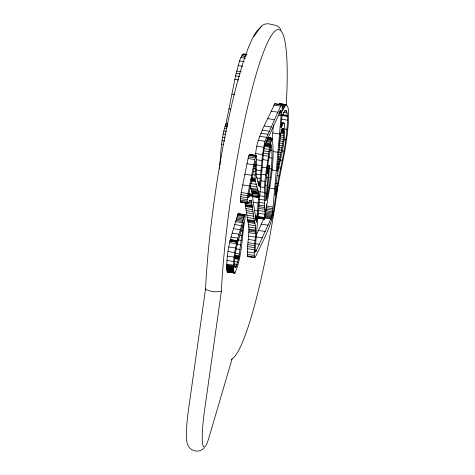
<?xml version="1.0" encoding="UTF-8"?>
<svg xmlns="http://www.w3.org/2000/svg" width="475" height="475" viewBox="0 0 475 475"><rect width="100%" height="100%" fill="white"/><g stroke="black" fill="none" stroke-linecap="round" stroke-linejoin="round"><path stroke-width="0.71" d="M234.027 272.935C231.919 256.951 237.12 240.819 241.472 225.583C241.912 224.639 245.753 208.953 245.094 217.799C241.692 236.063 242.487 255.894 234.953 273.054L227.234 271.914C225.091 252.13 232.352 232.293 238.195 213.792L245.225 214.771L238.195 213.792M254.606 257.699L247.813 256.678C246.05 244.5 251.174 231.848 247.534 219.634L245.07 203.217L251.863 204.238L254.327 220.655C257.967 232.869 252.842 245.516 254.606 257.699L256.007 255.793C264.189 238.278 274.188 220.994 274.882 201.234L284.84 151.092L287.274 134.52L288.266 124.052L288.604 113.911L288.224 108.134L286.639 104.702L279.846 103.681L278.599 104.411L280.636 104.72M287.428 115.758L286.639 111.097L285.582 110.253L283.913 112.237L281.984 116.5L280.968 127.751C281.491 128.315 282.429 123.126 283.848 123.007L284.353 123.363C286.663 144.869 277.257 165.621 275.821 186.954C275.922 188.575 274.188 200.521 275.785 192.678C280.315 167.206 287.749 141.847 287.428 115.758L282.673 115.045M272.276 138.617C275.648 165.561 268.084 192.072 264.89 218.619C263.518 219.676 265.43 212.545 264.937 211.464C263.637 196.941 264.409 182.311 266.582 167.889C268.565 159.184 268.945 145.778 272.27 138.599M277.317 171.065L283.118 141.407L283.801 132.543L283.623 129.515L283.13 128.488L282.144 129.651L280.44 134.057L277.287 171.03M250.978 179.782L255.063 180.423L255.485 160.936L248.205 197.416L248.455 197.648L252.1 194.412L256.464 222.508L258.911 193.604L255.063 180.423L250.99 179.835M251.976 196.602L252.118 192.583L250.206 186.01L256.999 187.031M259.677 196.757L255.283 247.855L255.194 251.168L255.55 252.136L270.898 218.963L272.549 212.99L281.117 115.775L281.337 111.833L280.957 110.046L265.608 143.213L264.427 146.846L263.405 153.395L259.683 196.662M251.863 204.238L251.061 200.1L247.606 203.336L240.599 202.308L240.332 201.305L241.205 192.518L248.425 156.815L249.518 154.381L256.53 155.61L256.138 175.495L259.534 186.604L262.479 154.571L264.896 141.307L280.6 106.097L281.402 104.809L281.972 104.708C282.845 117.806 281.74 107.267 286.639 104.702M247.606 203.336L247.101 201.162L247.998 193.539L254.796 159.553L256.31 155.402M271.403 168.696L272.015 158.086L271.902 150.379L271.29 144.578L267.9 164.029L265.715 183.326L265.739 200.907L266.16 199.553L268.666 169.088L269.628 165.425L266.891 198.966L269.076 187.322L271.403 168.696L269.367 168.393M219.533 168.672L219.658 167.2M219.783 165.757C220.946 151.442 221.332 136.788 226.106 123.126L235.564 75.893L239.465 60.954L242.345 54.75L243.657 53.901L247.059 54.411M272.086 215.317L265.293 214.302L266.6 204.606M272.187 139.573L273.446 124.967M264.468 217.936L257.676 216.915L257.955 213.851M255.508 155.545C256.458 136.711 267.567 120.703 274.609 103.793L281.972 104.708M237.553 243.253C235.63 251.085 233.872 259.427 235.018 267.461L235.416 267.74L236.491 266.16L238.783 257.646L243.752 221.867L237.577 243.17M281.075 30.02C279.021 25.139 273.107 24.813 268.678 23.833C265.299 23.323 261.772 25.021 260.057 27.977A166.933 22.432 -81.5 0 0 205.544 288.865L188.498 409.705A36.997 4.97 -81.5 0 0 187.494 443.935C189.222 451.303 199.453 453.702 204.232 447.759M286.288 104.126A166.933 22.432 -81.5 0 0 261.173 58.579A166.933 22.432 -81.5 0 0 221.374 291.24L204.327 412.08A36.997 4.97 -81.5 0 0 202.706 444.315A36.997 4.97 -81.5 0 0 209.095 437.142L232.097 358.892A166.933 22.432 -81.5 0 0 278.023 185.155M245.183 214.961L238.058 213.881M256.393 234.911L263.827 218.565M231.503 359.718L232.097 358.892M253.757 36.617L261.048 26.606M264.664 219.082L257.693 217.995L264.753 218.951M247.813 256.678L248.324 256.441M227.264 271.902L234.953 273.054M234.056 272.923L234.496 273.178M221.374 291.24L215.917 291.816A8.574 2.428 6.2 0 1 209.362 290.837L206.91 289.904L205.544 288.865M227.703 272.157L228.154 272.038M243.063 54.138L246.519 54.613M242.345 54.75L246.418 55.361M241.585 55.854L245.664 56.466M240.76 57.522L245.516 58.235M239.465 60.954L244.221 61.673M238.07 65.556L242.826 66.268M236.645 71.066L241.401 71.778M236.128 73.287L240.202 73.898M235.564 75.893L239.638 76.505M234.852 79.367L238.925 79.978M231.889 94.169L234.602 94.573M279.532 103.692L286.324 104.714M279.11 103.894L285.902 104.916M274.609 103.793L281.402 104.809M281.996 104.922L285.392 105.432M282.132 105.848L284.852 106.258M273.808 105.076L280.6 106.097M282.287 106.94L284.323 107.249M282.441 108.104L283.801 108.312M284.602 110.794L286.639 111.097M279.953 110.823L281.313 111.025M279.3 111.53L281.337 111.833M283.106 112.45L287.185 113.062M271.065 111.162L277.857 112.183M279.27 112.587L281.313 112.896M278.522 113.798L281.236 114.202M282.673 114.778L287.428 115.49M281.99 115.205L287.428 116.025M281.996 115.472L287.428 116.286M278.397 115.366L281.117 115.775M228.938 108.918L230.975 109.22M281.354 119.195L287.464 120.116M267.68 118.631L274.473 119.653M281.135 122.597L283.848 123.007M282.316 123.061L284.353 123.363M281.164 123.191L283.207 123.5M281.075 124.628L282.435 124.836M280.79 125.258L282.15 125.459M282.073 128.6L283.427 128.802M284.958 129.034L286.995 129.337M264.326 125.994L271.118 127.015M282.186 128.939L283.545 129.147M281.586 129.212L283.623 129.515M281.639 129.58L283.682 129.883M281.687 130.002L283.723 130.31M281.723 130.482L283.759 130.785M281.063 130.91L283.783 131.32M226.106 123.126L227.466 123.328M281.075 131.498L283.795 131.907M281.081 132.139L283.801 132.543M225.773 124.67L227.81 124.972M262.408 130.203L269.2 131.219M280.381 133.172L283.783 133.683M225.459 125.81L227.501 126.118M272.757 132.988L279.549 134.009M225.144 126.653L227.187 126.956M280.309 134.989L283.706 135.494M261.018 133.249L267.811 134.271M224.438 128.535L226.474 128.838M280.173 136.883L283.569 137.394M279.977 138.854L283.373 139.365M283.801 139.537L285.843 139.84M223.749 130.975L226.462 131.385M259.623 136.313L266.422 137.328M268.084 137.649L272.157 138.261M267.989 137.661L272.228 138.373M267.876 137.798L272.252 138.468L270.222 138.195M270.233 138.296L271.593 138.504M267.746 138.053L271.819 138.664M266.873 138.451L271.629 139.169M279.722 140.897L283.118 141.407M267.318 139.329L271.391 139.941M266.398 140.184L271.154 140.897M223.09 133.92L225.803 134.33M279.413 142.993L282.809 143.503M266.148 141.295L270.904 142.007M258.103 140.285L264.896 141.307M265.911 142.542L270.667 143.254M279.051 145.136L282.447 145.647M265.08 143.272L270.518 144.085M222.502 137.204L225.215 137.613M264.949 144.02L270.382 144.839M264.812 144.774L270.245 145.588M279.306 147.452L282.025 147.862M263.999 145.415L270.115 146.336M264.522 146.395L269.954 147.214M222.015 140.642L224.734 141.051M256.726 146.223L263.524 147.238M278.855 149.75L281.574 150.153M282.013 150.812L284.05 151.121M264.118 148.622L269.557 149.435M269.865 150.076L271.902 150.379M278.403 152.042L281.117 152.445M273.22 151.584L277.976 152.297M221.647 144.145L223.683 144.453M263.72 150.872L269.153 151.685M278.629 154.428L280.666 154.737M263.322 153.134L268.761 153.947M278.172 156.708L280.208 157.017M255.687 153.55L262.479 154.571M262.936 155.396L268.375 156.216M251.097 154.791L256.53 155.61M249.221 154.672L256.013 155.687M268.618 157.575L272.015 158.086M278.397 159.083L279.757 159.285M280.208 160.045L282.251 160.348M248.852 155.485L255.645 156.507M248.425 156.815L255.223 157.837M277.946 161.34L279.306 161.542M262.265 159.541L267.698 160.36M248.003 158.531L254.796 159.553M256.506 159.743L261.939 160.556M277.537 163.382L278.896 163.59M277.358 164.273L278.718 164.481M267.496 165.11L269.628 165.425M267.645 165.3L269.004 165.502M267.366 165.312L269.402 165.621M267.835 165.965L269.194 166.167M278.653 167.841L280.689 168.15M256.067 164.813L261.505 165.627M254.101 164.736L255.461 164.938M246.97 163.738L253.769 164.754M266.926 166.755L268.969 167.058M261.826 167.176L266.582 167.889M267.419 167.99L268.779 168.192M254.036 166.428L255.396 166.63M267.306 168.886L268.666 169.088M271.647 169.89L276.402 170.602M267.247 169.48L268.607 169.688M267.193 170.092L268.553 170.293M253.288 168.251L255.33 168.56M266.487 170.335L268.517 170.757L266.475 170.448M266.469 170.567L268.506 170.875M266.445 170.852L268.482 171.16M255.633 169.848L261.072 170.662M267.015 172.205L268.375 172.413M266.908 173.458L268.262 173.66M253.175 171.505L255.212 171.808M277.097 175.625L279.134 175.934M261.612 174.283L265.691 174.895M255.96 174.052L260.716 174.764M252.379 174.669L255.099 175.079M268.423 177.193L270.465 177.502M266.564 177.442L267.924 177.644M244.892 174.254L251.691 175.275M256.328 177.822L260.401 178.434M251.59 177.822L254.986 178.333M251.572 178.701L254.968 179.206M251.59 179.307L254.986 179.817M260.252 180.696L265.008 181.408M251.637 179.77L255.033 180.274M275.559 183.338L277.596 183.641M257.373 181.693L260.086 182.097M251.37 181.135L255.443 181.747M257.913 183.38L259.95 183.683M257.872 183.843L259.908 184.152M275.589 186.687L276.943 186.889M265.21 185.167L267.247 185.476M258.501 184.437L259.861 184.638M250.788 183.588L256.221 184.401M258.471 184.793L259.831 184.995M258.442 185.06L259.801 185.268M258.418 185.345L259.777 185.547M267.716 187.114L269.076 187.322M275.203 188.617L276.557 188.818M269.396 188.058L274.835 188.878M259.789 186.746L264.545 187.465M242.749 184.941L249.541 185.963M250.859 188.213L257.658 189.234M251.186 189.311L257.978 190.327M251.513 190.404L258.305 191.419M259.558 191.698L264.314 192.411M265.216 193.141L266.576 193.343M251.827 191.467L258.643 192.559M251.875 191.615L258.667 192.636M251.898 191.692L258.691 192.713M251.946 191.835L258.738 192.856M251.993 192.007L258.792 193.028M252.047 192.197L258.839 193.212M252.118 192.583L258.911 193.604M252.172 193.361L258.97 194.376M241.205 192.518L247.998 193.539M248.567 193.818L251.964 194.328M248.407 193.889L252.1 194.412M252.148 194.602L258.94 195.617M249.482 194.239L251.524 194.542M259.463 195.718L264.219 196.43M249.5 194.317L250.865 194.542M248.437 194.596L251.15 195.005M248.443 195.35L250.479 195.652M252.053 195.789L258.845 196.81M252.035 195.979L258.827 197M252.011 196.169L258.81 197.19M240.843 194.637L247.635 195.658M248.455 196.11L249.814 196.317M252.652 196.709L258.768 197.624M248.033 196.531L249.387 196.733M258.81 199.215L264.243 200.034M240.558 196.727L247.356 197.743M240.38 198.627L247.172 199.648M249.921 200.331L251.287 200.563M249.933 200.391L251.293 200.592M249.322 200.693L251.358 201.002M258.94 202.386L264.379 203.199M240.303 200.147L247.101 201.162M252.86 202.249L258.293 203.062M248.217 202.095L251.619 202.605M240.332 201.305L247.125 202.326M240.445 202.018L247.237 203.033M266.475 206.067L273.267 207.082M258.513 205.01L264.628 205.924M266.321 207.712L273.113 208.733M245.278 204.6L252.071 205.616M258.709 206.655L264.818 207.575M245.355 205.135L252.148 206.156M245.438 205.675L252.231 206.696M266.148 209.243L272.941 210.259M258.816 208.382L264.931 209.303M245.563 206.53L252.356 207.545M265.964 210.657L272.757 211.678M245.872 208.572L252.664 209.594M258.145 210.443L264.937 211.464M265.757 211.969L272.549 212.99M254.214 210.407L257.616 210.918M265.537 213.18L272.329 214.201M246.181 210.621L252.973 211.642M258.014 213.192L264.807 214.207M265.032 215.335L271.825 216.351M246.495 212.735L253.288 213.75M265.424 216.38L271.54 217.301M265.115 217.253L271.231 218.167M255.123 215.864L257.159 216.167M257.717 216.493L264.51 217.514M246.857 215.122L253.65 216.143M239.056 214.124L241.092 214.433M242.452 214.635L244.488 214.943M239.044 214.172L241.08 214.48M242.44 214.682L244.477 214.985M264.783 218.043L270.898 218.963M237.892 214.16L244.684 215.175M255.045 216.79L257.082 217.093M257.652 217.277L264.444 218.298M237.702 214.617L244.494 215.632M257.646 217.586L264.444 218.601M257.664 217.823L264.456 218.844M255.651 217.722L257.011 217.924M257.8 218.114L264.593 219.135M237.417 215.472L244.215 216.487M255.58 218.559L256.939 218.761M247.214 217.514L254.006 218.536M255.532 219.106L256.892 219.308M237.031 216.701L243.823 217.722M255.491 219.539L256.85 219.741M255.449 220.008L256.809 220.216M236.645 217.948L243.438 218.969M247.534 219.634L254.327 220.655M247.659 220.471L254.458 221.493M236.265 219.189L243.058 220.21M247.79 221.314L254.582 222.33M261.292 224.135L268.084 225.156M235.897 220.4L242.689 221.415M247.95 222.365L254.743 223.387M235.517 221.665L242.309 222.686M248.294 224.651L255.087 225.672M234.674 224.568L241.472 225.583M248.639 226.991L255.437 228.006M241.852 226.403L243.206 226.605M258.424 230.434L265.222 231.456M248.942 229.122L255.734 230.143M248.983 229.977L255.776 230.998M233.504 228.689L240.303 229.71M248.959 231.123L255.752 232.144M240.564 230.951L242.6 231.26M248.852 232.685L255.645 233.706M232.245 233.154L239.044 234.175M255.52 236.829L262.313 237.844M248.567 236.057L255.36 237.078M239.952 235.547L241.995 235.855M248.283 239.442L255.075 240.457M231.141 237.078L237.939 238.094M237.981 239.899L241.377 240.409M230.434 239.572L237.233 240.593M230.351 239.875L237.144 240.89M255.289 243.705L259.368 244.316M230.304 240.053L237.096 241.074M248.003 242.642L254.796 243.663M230.256 240.237L237.049 241.258M230.215 240.427L237.007 241.448M230.173 240.617L236.966 241.638M230.143 240.748L236.936 241.769M230.12 240.843L236.912 241.858M230.09 240.938L236.888 241.959M230.066 241.033L236.865 242.054M230.042 241.134L236.835 242.155M247.831 244.613L254.63 245.628M229.686 242.678L236.479 243.699M236.669 244.328L240.742 244.94M247.665 246.596L254.458 247.618M247.481 248.722L254.279 249.737M255.033 250.652L256.393 250.859M228.813 246.982L235.606 248.003M254.695 251.334L256.055 251.536M236.01 248.852L240.083 249.464M247.285 251.928L254.078 252.949M247.279 254.374L254.072 255.39M228.053 251.536L234.852 252.552M235.315 253.383L239.394 253.994M247.457 255.983L254.25 257.005M250.361 256.749L251.72 256.951M253.757 257.254L255.117 257.462M235.012 255.295L239.091 255.906M234.917 255.888L238.99 256.5M234.81 256.464L238.889 257.076M234.709 257.034L238.783 257.646M227.442 256.114L234.234 257.129M234.602 257.587L238.682 258.198M234.496 258.115L238.575 258.727M234.395 258.614L238.468 259.225M234.395 261.577L237.791 262.081M226.997 260.496L233.795 261.517M234.412 264.005L237.126 264.409M226.777 264.165L233.569 265.187M234.454 265.858L236.491 266.16M226.753 264.973L233.546 265.994M226.741 265.751L233.534 266.766M234.555 267.081L235.915 267.288M226.741 266.499L233.534 267.514M226.747 267.223L233.54 268.238M226.753 267.93L233.546 268.951M226.759 268.31L233.552 269.325M226.765 268.624L233.558 269.646M226.765 268.945L233.563 269.966M226.771 269.272L233.563 270.293M226.771 269.604L233.563 270.625M226.789 269.818L233.581 270.839M226.872 270.216L233.664 271.231M226.997 270.798L233.789 271.819M227.121 271.391L233.914 272.413M227.21 271.813L234.003 272.834M278.427 182.24A166.933 22.432 -81.5 0 1 278.225 183.694"/></g></svg>
